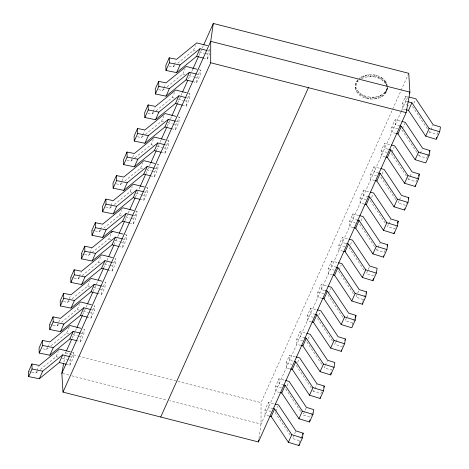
<?xml version="1.0" encoding="UTF-8"?>
<svg xmlns="http://www.w3.org/2000/svg" width="469" height="469" viewBox="0 0 469 469"><rect width="100%" height="100%" fill="white"/><g stroke="black" fill="none" stroke-linecap="round" stroke-linejoin="round"><path stroke-width="0.35" stroke-dasharray="2.35 1.76" d="M408.757 73.305L261.051 402.642L261.022 424.07L258.958 438.38M65.93 364.179L69.922 365.199L70.244 360.286L73.656 352.682L72.302 352.336M69.922 365.199L73.328 357.595L73.656 352.682M80.48 341.649L80.809 336.736L84.221 329.132L83.892 334.045L80.48 341.649L76.488 340.629M91.045 318.099L91.373 313.186L94.779 305.583L94.451 310.496L91.045 318.099L87.052 317.079M101.603 294.55L101.931 289.631L105.343 282.033L105.015 286.946L101.603 294.55L97.616 293.53M112.167 270.994L112.496 266.081L115.902 258.478L115.579 263.396L112.167 270.994L108.175 269.98M118.739 246.43L122.731 247.444L123.054 242.532L126.466 234.928L125.112 234.582M122.731 247.444L126.138 239.841L126.466 234.928M129.303 222.881L133.29 223.895L133.618 218.982L137.03 211.378L135.676 211.032M133.29 223.895L136.702 216.291L137.03 211.378M139.862 199.325L143.854 200.345L144.182 195.432L147.588 187.829L146.234 187.483M143.854 200.345L147.266 192.741L147.588 187.829M150.426 175.775L154.418 176.795L154.741 171.883L158.153 164.279L156.798 163.933M154.418 176.795L157.824 169.192L158.153 164.279M160.984 152.226L164.977 153.246L165.305 148.333L168.717 140.729L167.363 140.383M164.977 153.246L168.389 145.642L168.717 140.729M171.548 128.676L175.541 129.696L175.869 124.777L179.275 117.18L177.921 116.834M175.541 129.696L178.947 122.092L179.275 117.18M182.113 105.126L186.099 106.146L186.428 101.228L189.839 93.624L188.485 93.284M186.099 106.146L189.511 98.543L189.839 93.624M192.671 81.577L196.663 82.591L196.992 77.678L200.398 70.074L199.049 69.729M196.663 82.591L200.075 74.987L200.398 70.074M203.235 58.027L207.228 59.041L207.55 54.128L209.825 49.057M357.642 79.9L356.516 81.594L356.387 83.558L355.824 83.412L355.66 89.174L356.452 89.081L356.323 91.045L357.542 90.857L357.413 92.827L359.037 92.493L358.908 94.462L360.884 93.941L360.755 95.905L363.041 95.154L362.906 97.124L365.433 96.104L365.304 98.068L368.001 96.761L367.872 98.725L370.668 97.101L370.539 99.065L373.359 97.124L373.224 99.088L375.991 96.819L375.857 98.783L378.495 96.204L378.36 98.168L380.793 95.289L380.664 97.253L382.821 94.105L382.692 96.069L384.527 92.686L384.398 94.65L385.852 91.074C378.553 100.542 359.934 98.9 355.789 87.211L355.449 87.269L355.824 83.412L356.516 81.594L357.513 81.864L359.031 80.34L357.642 79.9L357.513 81.864C346.949 100.337 386.972 106.486 387.236 87.445L385.723 93.038L385.852 91.074L386.767 89.309L386.638 91.273L387.236 87.445M299.427 442.818L300.623 438.867M352.242 325.064L353.433 321.113M362.801 301.514L363.991 297.563M63.919 361.968L65.596 352.788L66.199 351.451M31.863 372.257L35.879 373.072L36.729 371.167M37.016 370.533L39.003 366.101M43.095 348.842L46.437 349.522L47.293 347.617M47.574 346.984L49.28 343.185M52.985 325.158L57.001 325.967L60.126 319.002M63.55 301.602L67.565 302.417L70.69 295.447M74.108 278.053L78.124 278.867L78.98 276.968M79.261 276.335L81.254 271.897M84.672 254.503L88.688 255.318L89.538 253.418M89.825 252.785L91.813 248.347M95.236 230.953L99.252 231.768L100.102 229.869M100.384 229.235L102.09 225.431M105.795 207.404L109.81 208.218L110.666 206.313M110.948 205.68L112.654 201.881M116.359 183.854L120.375 184.669L123.499 177.698M126.923 160.304L130.933 161.113L134.064 154.149M137.481 136.749L141.497 137.564L142.347 135.664M142.635 135.031L144.622 130.593M148.046 113.199L152.062 114.014L152.912 112.114M153.199 111.481L155.186 107.043M158.604 89.649L162.62 90.464L163.476 88.565M163.757 87.932L165.463 84.127M169.168 66.1L173.184 66.915L174.034 65.015M174.321 64.382L176.027 60.577M40.357 369.425L56.034 356.663L58.308 351.592M50.922 345.876L66.598 333.107L69.154 327.409M61.48 322.32L77.162 309.558L79.431 304.492M72.044 298.771L87.721 286.008L89.995 280.943M82.046 275.678L98.285 262.458L100.559 257.387M88.688 255.318L108.843 238.909L111.118 233.838M103.731 228.122L119.407 215.359L121.682 210.288M114.289 204.572L129.972 191.809L132.24 186.738M124.854 181.022L140.53 168.254L142.805 163.189M134.855 157.924L151.094 144.704L153.369 139.639M145.419 134.374L161.658 121.154L163.927 116.089M155.978 110.825L172.217 97.605L174.491 92.534M167.099 86.818L182.781 74.055L185.056 68.984M177.663 63.268L193.339 50.505L195.614 45.434M72.191 338.09L75.187 331.413M75.486 330.745L76.682 328.071M82.673 314.711L85.669 308.033M85.974 307.365L87.17 304.692M93.161 291.331L97.957 280.644M103.649 267.951L108.439 257.258M114.131 244.566L117.426 237.22M117.731 236.552L118.927 233.879M124.918 220.518L127.914 213.841M128.213 213.172L129.415 210.499M135.406 197.138L138.701 189.787M139 189.124L139.897 187.119M145.888 173.759L149.189 166.407M149.488 165.739L150.385 163.734M156.376 150.373L159.671 143.027M159.97 142.359L161.172 139.686M167.163 126.325L170.159 119.648M170.458 118.979L171.654 116.306M177.651 102.946L180.647 96.268M180.946 95.6L182.142 92.926M188.432 78.898L192.929 68.879M198.92 55.518L203.411 45.493M207.228 59.041L209.784 53.343M269.165 416.021L265.096 414.983L264.962 409.953L268.374 402.349L274.465 403.903M279.729 392.471L275.661 391.433L275.526 386.403L278.932 378.8L285.023 380.353M289.613 368.745L286.225 367.884L286.084 362.848L289.496 355.244L295.587 356.803M300.852 345.372L296.783 344.334L296.648 339.298L300.054 331.694L306.151 333.248M311.416 321.816L307.347 320.778L307.207 315.748L310.619 308.145L316.71 309.698M321.974 298.266L317.912 297.229L317.771 292.199L321.183 284.595L327.274 286.149M332.539 274.717L328.47 273.679L328.335 268.649L331.741 261.045L337.832 262.599M343.103 251.167L339.034 250.129L338.894 245.099L342.306 237.496L348.397 239.049M352.987 227.442L349.593 226.58L349.458 221.55L352.87 213.946L358.961 215.5M364.225 204.068L360.157 203.03L360.022 197.994L363.428 190.391L369.519 191.95M374.784 180.518L370.721 179.48L370.58 174.445L373.992 166.841L380.083 168.394M385.348 156.963L381.279 155.925L381.145 150.895L384.551 143.291L390.648 144.845M395.912 133.413L391.844 132.375L391.703 127.345L395.115 119.742L401.206 121.295M405.796 109.693L402.408 108.826L402.267 103.796L405.679 96.192L407.708 96.708M401.212 111.487L261.022 424.07L169.59 400.749M401.511 110.819L408.141 96.034M275.684 411.272L277.953 406.207M287.098 385.823L288.517 382.657M297.657 362.273L299.363 358.468M308.221 338.724L309.64 335.552M318.785 315.168L320.204 312.002M328.493 293.524L330.768 288.453M339.052 269.968L341.326 264.903M350.466 244.519L351.891 241.353M361.03 220.969L362.449 217.804M371.595 197.42L373.013 194.248M382.153 173.87L383.578 170.698M391.867 152.22L394.136 147.149M402.425 128.67L404.7 123.599M413.84 103.215L415.264 100.049M295.581 431.544L292.457 438.515L299.767 440.766M306.146 407.995L303.021 414.965L310.331 417.217L311.181 415.317M321.746 391.762L320.89 393.667L313.579 391.416L314.435 389.516M314.717 388.877L316.704 384.445M324.994 365.961L324.143 367.866L331.454 370.117L332.591 367.579M325.281 365.328L327.268 360.896M335.558 342.411L334.708 344.31L342.018 346.562L343.15 344.029M335.839 341.778L337.545 337.979M346.403 318.228L345.266 320.761L352.577 323.012M346.685 317.595L348.109 314.429M358.668 290.874L355.83 297.211L363.141 299.462M369.232 267.324L366.389 273.662L373.699 275.913L374.555 274.013M385.113 250.464L384.263 252.363L376.953 250.112L377.803 248.212M378.09 247.579L380.078 243.141M388.367 224.663L387.517 226.562L394.828 228.813L395.965 226.275M388.654 224.024L390.642 219.592M399.213 200.474L398.075 203.013L405.386 205.264L406.523 202.725M399.5 199.841L400.919 196.675M416.8 179.809L415.95 181.708L408.64 179.457L409.777 176.924M410.058 176.291L411.483 173.125M427.365 156.259L426.514 158.159L419.204 155.907L422.041 149.576M437.929 132.709L437.073 134.609L429.762 132.358L430.618 130.458M430.9 129.825L432.887 125.387M300.905 438.234L302.042 435.695M311.469 414.684L312.6 412.145M353.714 320.479L354.57 318.58M364.278 296.93L365.128 295.03M417.088 179.176L417.938 177.276M427.646 155.626L428.502 153.726M173.184 66.915L175.424 65.091M162.62 90.464L164.859 88.641M152.062 114.014L155.421 111.282M141.497 137.564L144.857 134.832M130.933 161.113L134.298 158.381M120.375 184.669L122.614 182.846M109.81 208.218L112.05 206.395M99.252 231.768L101.492 229.945M78.124 278.867L81.483 276.135M67.565 302.417L69.805 300.594M57.001 325.967L59.241 324.143M46.437 349.522L48.682 347.699M35.879 373.072L38.118 371.249M361.452 78.774C369.59 74.612 381.913 76.377 386.392 85M92.557 230.414L94.568 230.818M81.993 253.964L84.004 254.368M71.435 277.513L73.44 277.918M60.87 301.063L62.881 301.467M50.312 324.612L52.317 325.017M29.184 371.712L31.194 372.122M207.31 50.593L209.971 51.268M407.168 101.568L405.814 101.222L405.679 96.192M193.339 50.505L195.374 51.021M199.431 52.059L204.167 53.267M204.847 53.437L207.55 54.128M402.267 103.796L409.038 105.519M196.083 73.973L200.075 74.987M399.998 125.985L395.256 124.772L395.115 119.742M182.781 74.055L185.484 74.747M188.872 75.609L193.609 76.816M194.283 76.986L196.992 77.678M391.703 127.345L397.8 128.899M185.519 97.523L189.511 98.543M388.08 149.189L384.691 148.327L384.551 143.291M172.217 97.605L174.245 98.121M178.308 99.158L183.045 100.366M183.719 100.542L186.428 101.228M381.145 150.895L387.236 152.448M174.96 121.072L178.947 122.092M378.876 173.084L374.127 171.877L373.992 166.841M161.658 121.154L163.687 121.67M167.744 122.708L172.481 123.916M173.161 124.092L175.869 124.777M370.58 174.445L376.671 175.998M164.396 144.622L168.389 145.642M368.312 196.634L363.569 195.426L363.428 190.391M151.094 144.704L153.123 145.226M157.185 146.258L161.922 147.465M162.596 147.641L165.305 148.333M360.022 197.994L366.113 199.548M153.832 168.172L157.824 169.192M357.747 220.184L353.005 218.976L352.87 213.946M140.53 168.254L142.564 168.776M146.621 169.807L151.358 171.021M152.038 171.191L154.741 171.883M349.458 221.55L355.549 223.103M143.274 191.727L147.266 192.741M345.835 243.393L342.44 242.526L342.306 237.496M129.972 191.809L132 192.325M136.063 193.363L140.8 194.571M141.474 194.741L144.182 195.432M338.894 245.099L344.985 246.653M132.709 215.277L136.702 216.291M336.625 267.289L331.882 266.075L331.741 261.045M119.407 215.359L121.436 215.875M125.499 216.913L130.235 218.12M130.91 218.29L133.618 218.982M328.335 268.649L334.426 270.203M122.151 238.827L126.138 239.841M324.706 290.493L321.318 289.625L321.183 284.595M108.843 238.909L110.877 239.424M114.934 240.462L119.671 241.67M120.351 241.84L123.054 242.532M317.771 292.199L323.862 293.752M111.587 262.376L115.579 263.396M315.502 314.388L310.759 313.181L310.619 308.145M98.285 262.458L100.313 262.974M104.376 264.012L109.113 265.219M109.787 265.395L112.496 266.081M307.207 315.748L313.304 317.302M101.023 285.926L105.015 286.946M304.938 337.938L300.195 336.73L300.054 331.694M87.721 286.008L89.749 286.524M93.812 287.561L98.549 288.769M99.223 288.945L101.931 289.631M296.648 339.298L302.74 340.852M90.464 309.476L94.451 310.496M293.019 361.142L289.631 360.28L289.496 355.244M77.162 309.558L79.191 310.079M83.248 311.111L87.984 312.319M88.664 312.495L91.373 313.186M286.084 362.848L292.175 364.401M79.9 333.025L83.892 334.045M283.815 385.037L279.073 383.83L278.932 378.8M66.598 333.107L68.626 333.629M72.689 334.661L77.426 335.874M78.1 336.044L80.809 336.736M275.526 386.403L281.617 387.957M65.596 352.788L77.637 355.86M78.346 356.041L261.051 402.642M69.336 356.581L73.328 357.595M273.251 408.593L268.508 407.379L268.374 402.349M56.034 356.663L58.068 357.179M62.125 358.216L66.862 359.424M67.542 359.594L70.244 360.286M264.962 409.953L271.053 411.506M62.565 373.447L68.943 375.077M71.775 375.798L166.753 400.022M412.421 106.387L427.341 128.735M428.959 131.15L429.762 132.358M401.857 129.936L417.99 154.096M418.395 154.7L419.204 155.907M391.298 153.486L407.426 177.645M407.831 178.249L408.64 179.457M380.734 177.036L396.059 199.987M370.17 200.585L385.5 223.543M359.612 224.135L375.745 248.3M376.144 248.904L376.953 250.112M349.047 247.685L363.973 270.038M338.489 271.24L353.814 294.192M327.925 294.79L343.249 317.742M317.361 318.34L332.691 341.291M306.802 341.889L322.127 364.841M296.238 365.439L312.372 389.604M312.776 390.208L313.579 391.416M285.674 388.989L301.004 411.946M275.115 412.538L290.44 435.496M387.253 85.54C384.457 73.932 367.673 71.657 359.16 78.376L360.907 79.038L361.036 77.068L363.082 77.983L363.211 76.019L365.492 77.215L365.621 75.251L368.065 76.752L368.2 74.788L370.739 76.611L370.868 74.647L373.424 76.793L373.553 74.829L376.05 77.297L376.179 75.327L378.542 78.1L378.671 76.136L380.822 79.185L380.951 77.221L382.833 80.521L382.962 78.558L384.51 82.069L384.639 80.099L385.805 83.781L385.934 81.817L386.685 85.61L386.814 83.646L387.072 86.865M387.124 87.51L387.107 89.415L387.183 87.474"/><path stroke-width="0.7" d="M62.987 392.102L210.692 62.764L210.722 41.336L213.301 23.45L408.757 73.305L409.888 92.135L406.148 112.619L258.442 441.956L62.987 392.102L61.855 373.265L63.661 363.381M258.442 441.956L258.753 439.811M269.845 416.191L271.199 416.536L288.394 442.29L298.982 445.55L299.204 444.184M298.982 445.55L302.388 437.946L303.179 433.163L295.869 430.911L278.522 404.94L275.139 404.073M280.403 392.641L281.763 392.987L298.958 418.741L309.54 422L309.88 419.948M309.54 422L312.952 414.397L313.738 409.613L306.427 407.362L289.086 381.385L285.703 380.523M290.288 368.921L292.322 369.437L309.517 395.191L320.104 398.451L320.327 397.085M320.104 398.451L323.51 390.847L324.302 386.063L316.991 383.812L299.65 357.835L296.261 356.973M301.532 345.542L302.886 345.888L320.081 371.641L330.663 374.901L331.003 372.849M330.663 374.901L334.075 367.297L334.866 362.514L327.555 360.262L310.208 334.286L306.826 333.424M312.09 321.992L313.45 322.338L330.639 348.086L341.227 351.345L341.455 349.98M341.227 351.345L344.639 343.748L345.424 338.964L338.114 336.713L320.773 310.736L317.39 309.874M322.654 298.442L324.009 298.788L341.203 324.536L351.791 327.796L355.197 320.192L355.989 315.408L348.678 313.157L331.337 287.186L327.948 286.325M333.219 274.893L334.573 275.239L351.768 300.987L362.349 304.246L362.578 302.88M362.349 304.246L365.761 296.643L366.547 291.859L359.236 289.608L341.895 263.637L338.512 262.769M343.777 251.337L345.131 251.683L362.326 277.437L372.914 280.697L373.254 278.645M372.914 280.697L376.326 273.093L377.111 268.309L369.801 266.058L352.459 240.087L349.071 239.219M353.661 227.617L355.695 228.133L372.89 253.887L383.478 257.147L383.701 255.781M383.478 257.147L386.884 249.543L387.675 244.759L380.365 242.508L363.018 216.531L359.635 215.67M364.9 204.238L366.26 204.584L383.449 230.338L394.036 233.597L394.265 232.231M394.036 233.597L397.448 225.994L398.234 221.21L390.923 218.959L373.582 192.982L370.199 192.12M375.464 180.688L376.818 181.034L394.013 206.788L404.6 210.048L404.823 208.676M404.6 210.048L408.007 202.444L408.798 197.66L401.487 195.409L384.146 169.432L380.758 168.57M386.028 157.138L387.382 157.484L404.577 183.232L415.159 186.492L415.387 185.126M415.159 186.492L418.571 178.894L419.362 174.11L412.052 171.859L394.705 145.882L391.322 145.021M396.586 133.589L397.947 133.935L415.135 159.683L425.723 162.942L429.135 155.339L429.921 150.555L422.61 148.304L405.269 122.333L401.886 121.471M436.399 138.713L436.621 137.341M406.471 109.863L408.505 110.385L425.7 136.133L436.287 139.393L439.693 131.789L440.485 127.005L433.174 124.754L415.833 98.783L409.062 97.054M70.274 351.82L59.446 349.059L39.285 365.468L31.927 363.973L28.515 371.577L28.656 376.601L39.314 378.759L59.299 362.49L62.705 354.886L69.336 356.581M80.832 328.271L70.01 325.509L49.849 341.919L42.486 340.424L39.079 348.027L39.214 353.046L49.872 355.209L69.858 338.94L73.27 331.337L79.9 333.025M91.396 304.721L80.568 301.954L60.413 318.369L53.05 316.874L49.638 324.478L49.778 329.496L60.437 331.659L80.422 315.391L83.834 307.787L90.464 309.476M101.961 281.166L91.133 278.404L70.971 294.813L63.614 293.324L60.202 300.928L60.337 305.946L71.001 308.104L90.986 291.835L94.392 284.237L101.023 285.926M112.519 257.616L101.691 254.855L81.536 271.264L74.172 269.775L70.766 277.378L70.901 282.397L81.559 284.554L101.544 268.286L104.956 260.682L111.587 262.376M123.083 234.066L112.255 231.305L92.1 247.714L84.737 246.225L81.325 253.829L81.465 258.847L92.123 261.004L112.109 244.736L115.515 237.132L122.151 238.827M133.647 210.517L122.819 207.755L102.658 224.164L95.301 222.675L91.889 230.273L92.024 235.297L102.688 237.455L122.667 221.186L126.079 213.583L132.709 215.277M144.206 186.967L133.378 184.206L113.222 200.615L105.859 199.12L102.453 206.723L102.588 211.748L113.246 213.905L133.231 197.637L136.643 190.033L143.274 191.727M154.77 163.417L143.942 160.656L123.781 177.065L116.423 175.57L113.011 183.174L113.152 188.192L123.81 190.355L143.795 174.087L147.202 166.483L153.832 168.172M165.328 139.868L154.506 137.1L134.345 153.515L126.982 152.02L123.576 159.624L123.71 164.642L134.369 166.806L154.354 150.537L157.766 142.934L164.396 144.622M175.893 116.312L165.065 113.551L144.909 129.96L137.546 128.471L134.134 136.074L134.275 141.093L144.933 143.256L164.918 126.982L168.33 119.384L174.96 121.072M186.457 92.762L175.629 90.001L155.468 106.41L148.11 104.921L144.698 112.525L144.833 117.543L155.497 119.701L175.482 103.432L178.888 95.828L185.519 97.523M197.015 69.213L186.187 66.451L166.032 82.861L158.669 81.372L155.262 88.975L155.397 93.993L166.055 96.151L186.041 79.882L189.453 72.279L196.083 73.973M207.579 45.663L196.751 42.902L176.596 59.311L169.233 57.822L165.821 65.42L165.962 70.444L176.62 72.601L196.605 56.333L200.011 48.729L206.647 50.423M28.656 376.601L32.062 368.997L31.927 363.973M39.214 353.046L42.626 345.448L42.486 340.424M49.778 329.496L53.185 321.892L53.05 316.874M60.337 305.946L63.749 298.343L63.614 293.324M70.901 282.397L74.313 274.793L74.172 269.775M81.465 258.847L84.871 251.243L84.737 246.225M92.024 235.297L95.436 227.694L95.301 222.675M102.588 211.748L106 204.144L105.859 199.12M113.152 188.192L116.558 180.594L116.423 175.57M123.71 164.642L127.122 157.039L126.982 152.02M134.275 141.093L137.681 133.489L137.546 128.471M144.833 117.543L148.245 109.939L148.11 104.921M155.397 93.993L158.809 86.39L158.669 81.372M165.962 70.444L169.368 62.84L169.233 57.822M39.314 378.759L42.72 371.155L62.705 354.886M49.872 355.209L53.284 347.605L73.27 331.337M60.437 331.659L63.848 324.056L83.834 307.787M71.001 308.104L74.407 300.506L94.392 284.237M81.559 284.554L84.971 276.95L104.956 260.682M92.123 261.004L95.535 253.401L115.515 237.132M102.688 237.455L106.094 229.851L126.079 213.583M113.246 213.905L116.658 206.301L136.643 190.033M123.81 190.355L127.216 182.752L147.202 166.483M134.369 166.806L137.78 159.202L157.766 142.934M144.933 143.256L148.345 135.652L168.33 119.384M155.497 119.701L158.903 112.097L178.888 95.828M166.055 96.151L169.467 88.547L189.453 72.279M176.62 72.601L180.032 64.998L200.011 48.729M111.686 232.571L112.255 231.305M66.498 350.783L71.587 339.427M76.98 327.403L82.374 315.379M87.469 304.023L92.862 291.999M98.255 279.975L103.35 268.62M108.738 256.59L113.832 245.234M119.226 233.21L124.619 221.186M129.714 209.831L135.107 197.807M140.196 186.451L145.589 174.427M150.684 163.065L156.077 151.041M161.471 139.017L166.864 126.993M171.959 115.638L177.346 103.614M182.441 92.258L187.834 80.234M192.929 68.879L198.622 56.186M203.716 44.825L213.301 23.45M61.855 373.265L210.722 41.336L409.888 92.135L409.308 93.437M160.715 417.029L308.42 87.691M271.199 416.536L274.611 408.939L273.251 408.593M281.763 392.987L285.17 385.383L283.815 385.037M292.322 369.437L295.734 361.834L294.38 361.488M302.886 345.888L306.298 338.284L304.938 337.938M313.45 322.338L316.856 314.734L315.502 314.388M324.009 298.788L327.421 291.185L325.386 290.663M334.573 275.239L337.979 267.635L336.625 267.289M345.131 251.683L348.543 244.085L346.509 243.563M355.695 228.133L359.107 220.53L357.747 220.184M366.26 204.584L369.666 196.98L368.312 196.634M376.818 181.034L380.23 173.43L378.876 173.084M387.382 157.484L390.794 149.881L388.76 149.365M397.947 133.935L401.353 126.331L399.998 125.985M408.505 110.385L411.917 102.781L407.848 101.744M288.394 442.29L291.806 434.687L274.611 408.939M298.958 418.741L302.364 411.137L285.17 385.383M309.517 395.191L312.929 387.587L295.734 361.834M320.081 371.641L323.487 364.038L306.298 338.284M330.639 348.086L334.051 340.488L316.856 314.734M341.203 324.536L344.615 316.933L327.421 291.185M351.768 300.987L355.174 293.383L337.979 267.635M362.326 277.437L365.738 269.833L348.543 244.085M372.89 253.887L376.296 246.284L359.107 220.53M383.449 230.338L386.861 222.734L369.666 196.98M394.013 206.788L397.425 199.184L380.23 173.43M404.577 183.232L407.983 175.635L390.794 149.881M415.135 159.683L418.547 152.079L401.353 126.331M425.7 136.133L429.112 128.529L411.917 102.781M302.611 434.429L303.179 433.163M323.733 387.33L324.302 386.063M344.856 340.23L345.424 338.964M355.133 317.314L355.989 315.408M365.984 293.125L366.547 291.859M387.107 246.026L387.675 244.759M397.384 223.109L398.234 221.21M408.229 198.926L408.798 197.66M418.506 176.01L419.362 174.11M429.352 151.827L429.921 150.555M169.368 62.84L180.032 64.998M158.809 86.39L169.467 88.547M148.245 109.939L158.903 112.097M137.681 133.489L148.345 135.652M127.122 157.039L137.78 159.202M116.558 180.594L127.216 182.752M106 204.144L116.658 206.301M95.436 227.694L106.094 229.851M84.871 251.243L95.535 253.401M74.313 274.793L84.971 276.95M63.749 298.343L74.407 300.506M53.185 321.892L63.848 324.056M42.626 345.448L53.284 347.605M32.062 368.997L42.72 371.155M196.605 56.333L203.235 58.027M210.692 62.764L406.148 112.619M186.041 79.882L192.671 81.577M175.482 103.432L182.113 105.126M164.918 126.982L171.548 128.676M154.354 150.537L160.984 152.226M143.795 174.087L150.426 175.775M133.231 197.637L139.862 199.325M122.667 221.186L129.303 222.881M112.109 244.736L118.739 246.43M101.544 268.286L108.175 269.98M90.986 291.835L97.616 293.53M80.422 315.391L87.052 317.079M69.858 338.94L76.488 340.629M59.299 362.49L65.93 364.179M429.112 128.529L439.693 131.789M418.547 152.079L429.135 155.339M407.983 175.635L418.571 178.894M397.425 199.184L408.007 202.444M386.861 222.734L397.448 225.994M376.296 246.284L386.884 249.543M365.738 269.833L376.326 273.093M355.174 293.383L365.761 296.643M344.615 316.933L355.197 320.192M334.051 340.488L344.639 343.748M323.487 364.038L334.075 367.297M312.929 387.587L323.51 390.847M302.364 411.137L312.952 414.397M291.806 434.687L302.388 437.946"/></g></svg>
